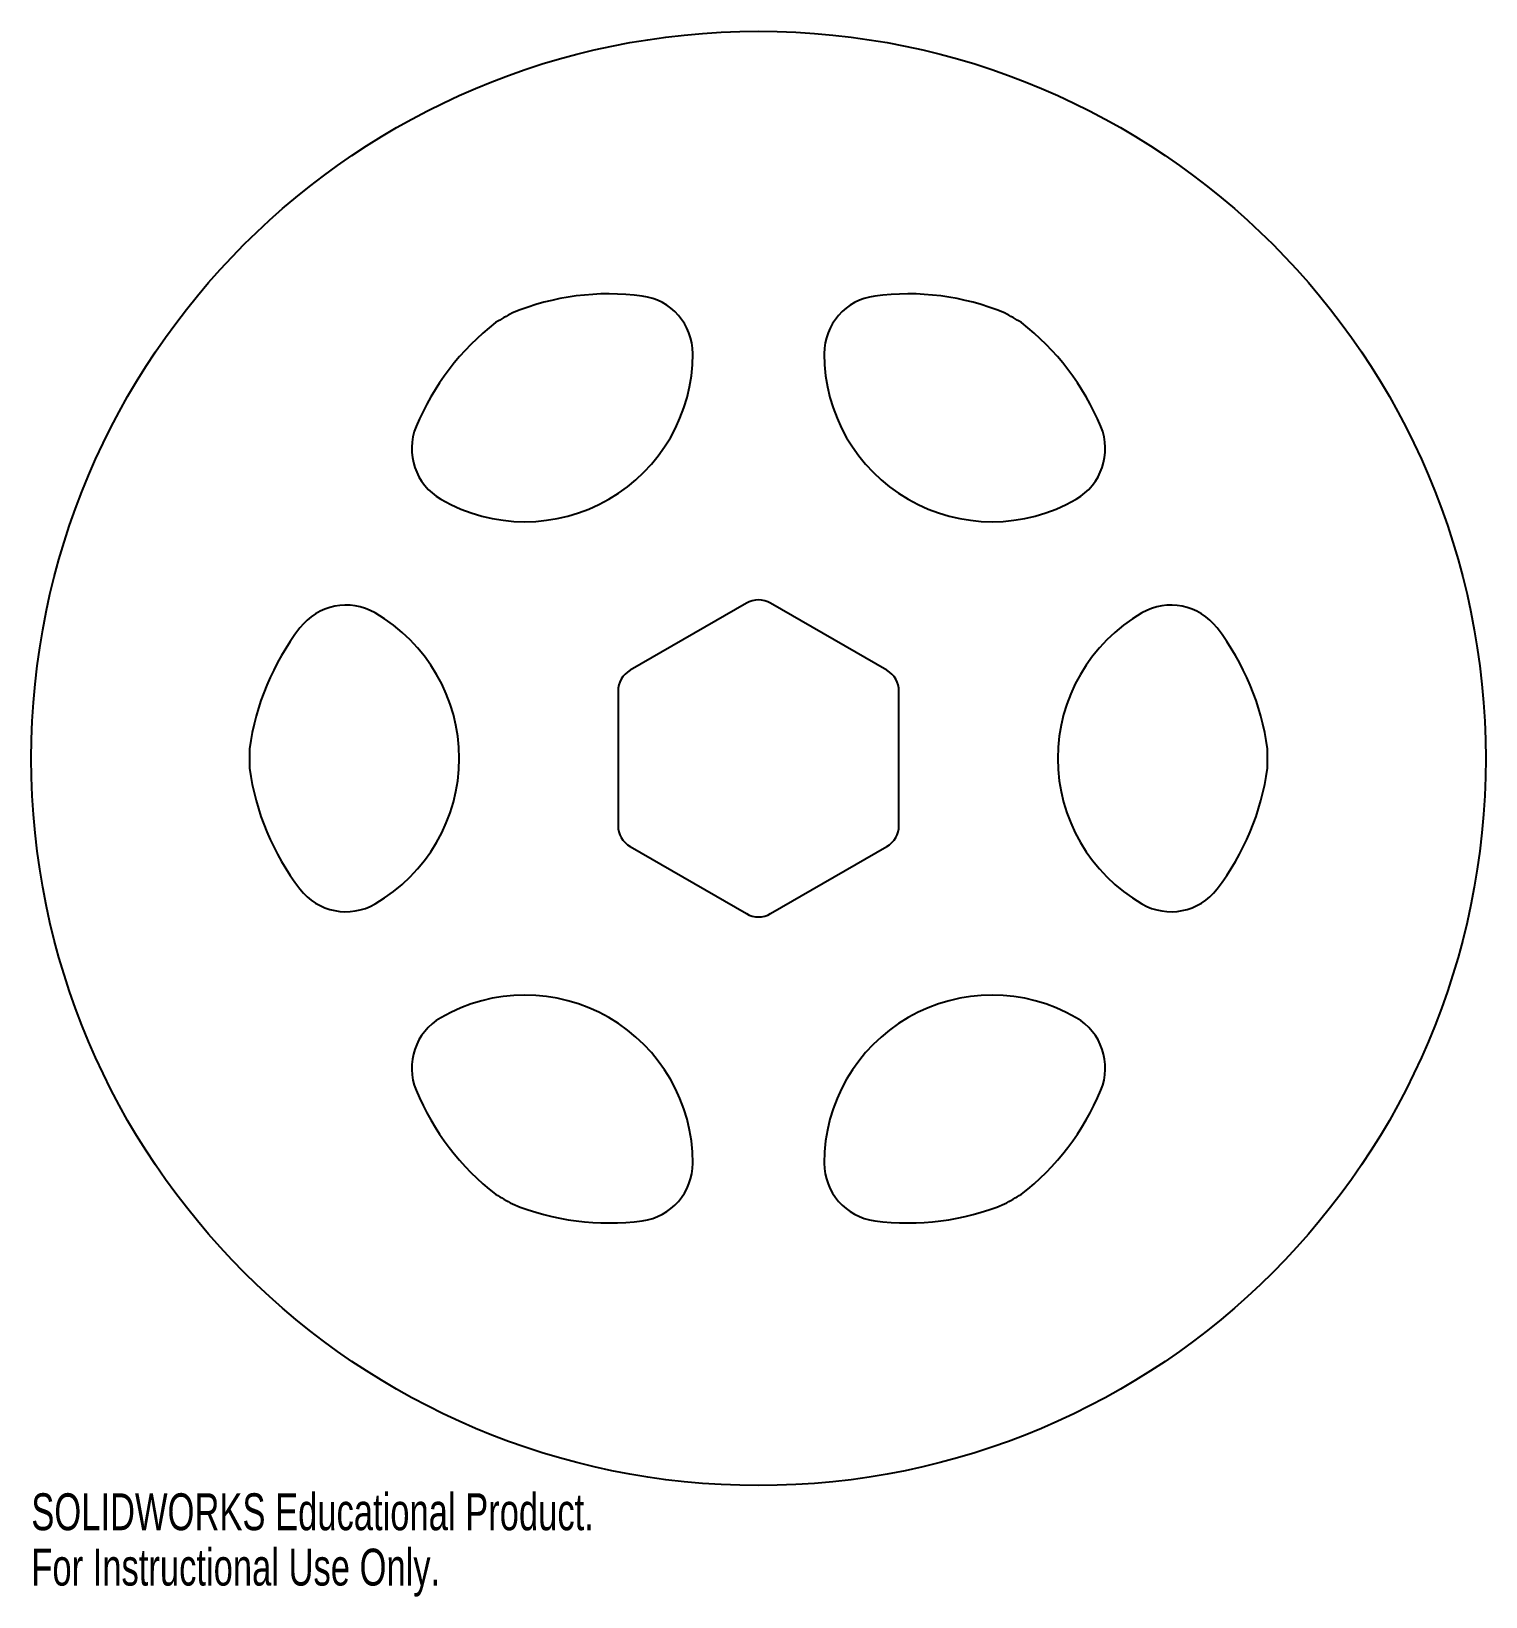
# Model space of a CAD drawing. Header units: inches. Extents: x -3.75 to 3.75, y -4.32 to 3.75.
import ezdxf

# ---------------------------------------------------------------- set-up
doc = ezdxf.new("R2010")
doc.units = ezdxf.units.IN
doc.header["$MEASUREMENT"] = 0
doc.styles.add('SLDTEXTSTYLE0', font='TXT', dxfattribs={"width": 0.7})

msp = doc.modelspace()

# ---------------------------------------------------------------- linework, layer by layer
at = {"color": 7, "linetype": 'Continuous', "lineweight": 25}
for p, q in [((-0.0625, 0.8005), (-0.662, 0.4544)), ((0.662, 0.4544), (0.0625, 0.8005)), ((-0.7245, 0.3461), (-0.7245, -0.3461)), ((0.7245, -0.3461), (0.7245, 0.3461)), ((-0.662, -0.4544), (-0.0625, -0.8005)), ((0.0625, -0.8005), (0.662, -0.4544))]:
    msp.add_line(p, q, dxfattribs=at)
msp.add_circle((0, 0), 3.75, dxfattribs=at)
for centre, radius, start, end in [((-0.7713, 1.0834), 1.3125, 82.47516, 112.28024), ((-0.6388, 2.0872), 0.3, 0.04931, 82.47516), ((0.6388, 2.0872), 0.3, 97.52484, 179.95069), ((0.7713, 1.0834), 1.3125, 67.71976, 97.52484), ((0, 0), 2.625, 118.90859, 121.09141), ((0, 0), 2.625, 58.90859, 61.09141), ((-0.5526, 1.2097), 1.3125, 127.71976, 157.52484), ((0.5526, 1.2097), 1.3125, 22.47516, 52.28024), ((-1.2047, 2.0867), 0.866, 239.95069, 0.04931), ((1.2047, 2.0867), 0.866, 179.95069, 300.04931), ((-1.4882, 1.5968), 0.3, 157.52484, 239.95069), ((1.4882, 1.5968), 0.3, 300.04931, 22.47516), ((0, 0.6922), 0.125, 60, 120), ((-2.1269, 0.4904), 0.3, 60.04931, 142.47516), ((-2.4095, 0), 0.866, 299.95069, 60.04931), ((2.4095, 0), 0.866, 119.95069, 240.04931), ((2.1269, 0.4904), 0.3, 37.52484, 119.95069), ((-1.3239, -0.1263), 1.3125, 142.47516, 172.28024), ((1.3239, -0.1263), 1.3125, 7.71976, 37.52484), ((-0.5995, 0.3461), 0.125, 120, 180), ((0.5995, 0.3461), 0.125, 0, 60), ((0, 0), 2.625, 178.90859, 181.09141), ((0, 0), 2.625, 358.90859, 1.09141), ((-1.3239, 0.1263), 1.3125, 187.71976, 217.52484), ((1.3239, 0.1263), 1.3125, 322.47516, 352.28024), ((-0.5995, -0.3461), 0.125, 180, 240), ((0.5995, -0.3461), 0.125, 300, 0), ((-2.1269, -0.4904), 0.3, 217.52484, 299.95069), ((2.1269, -0.4904), 0.3, 240.04931, 322.47516), ((0, -0.6922), 0.125, 240, 300), ((-1.2047, -2.0867), 0.866, 359.95069, 120.04931), ((1.2047, -2.0867), 0.866, 59.95069, 180.04931), ((-1.4882, -1.5968), 0.3, 120.04931, 202.47516), ((1.4882, -1.5968), 0.3, 337.52484, 59.95069), ((-0.5526, -1.2097), 1.3125, 202.47516, 232.28024), ((0.5526, -1.2097), 1.3125, 307.71976, 337.52484), ((-0.6388, -2.0872), 0.3, 277.52484, 359.95069), ((0.6388, -2.0872), 0.3, 180.04931, 262.47516), ((0, 0), 2.625, 238.90859, 241.09141), ((0, 0), 2.625, 298.90859, 301.09141), ((-0.7713, -1.0834), 1.3125, 247.71976, 277.52484), ((0.7713, -1.0834), 1.3125, 262.47516, 292.28024)]:
    msp.add_arc(centre, radius, start, end, dxfattribs=at)

# ---------------------------------------------------------------- texts
at = {"color": 7, "linetype": 'Continuous', "char_height": 0.1903, "attachment_point": 1, "style": 'SLDTEXTSTYLE0'}
for s, insert in [('SOLIDWORKS Educational Product.', (-3.75, -3.7901)), ('For Instructional Use Only.', (-3.75, -4.0756))]:
    msp.add_mtext(s, dxfattribs=dict(at, insert=insert))

doc.saveas('drawing.dxf')
